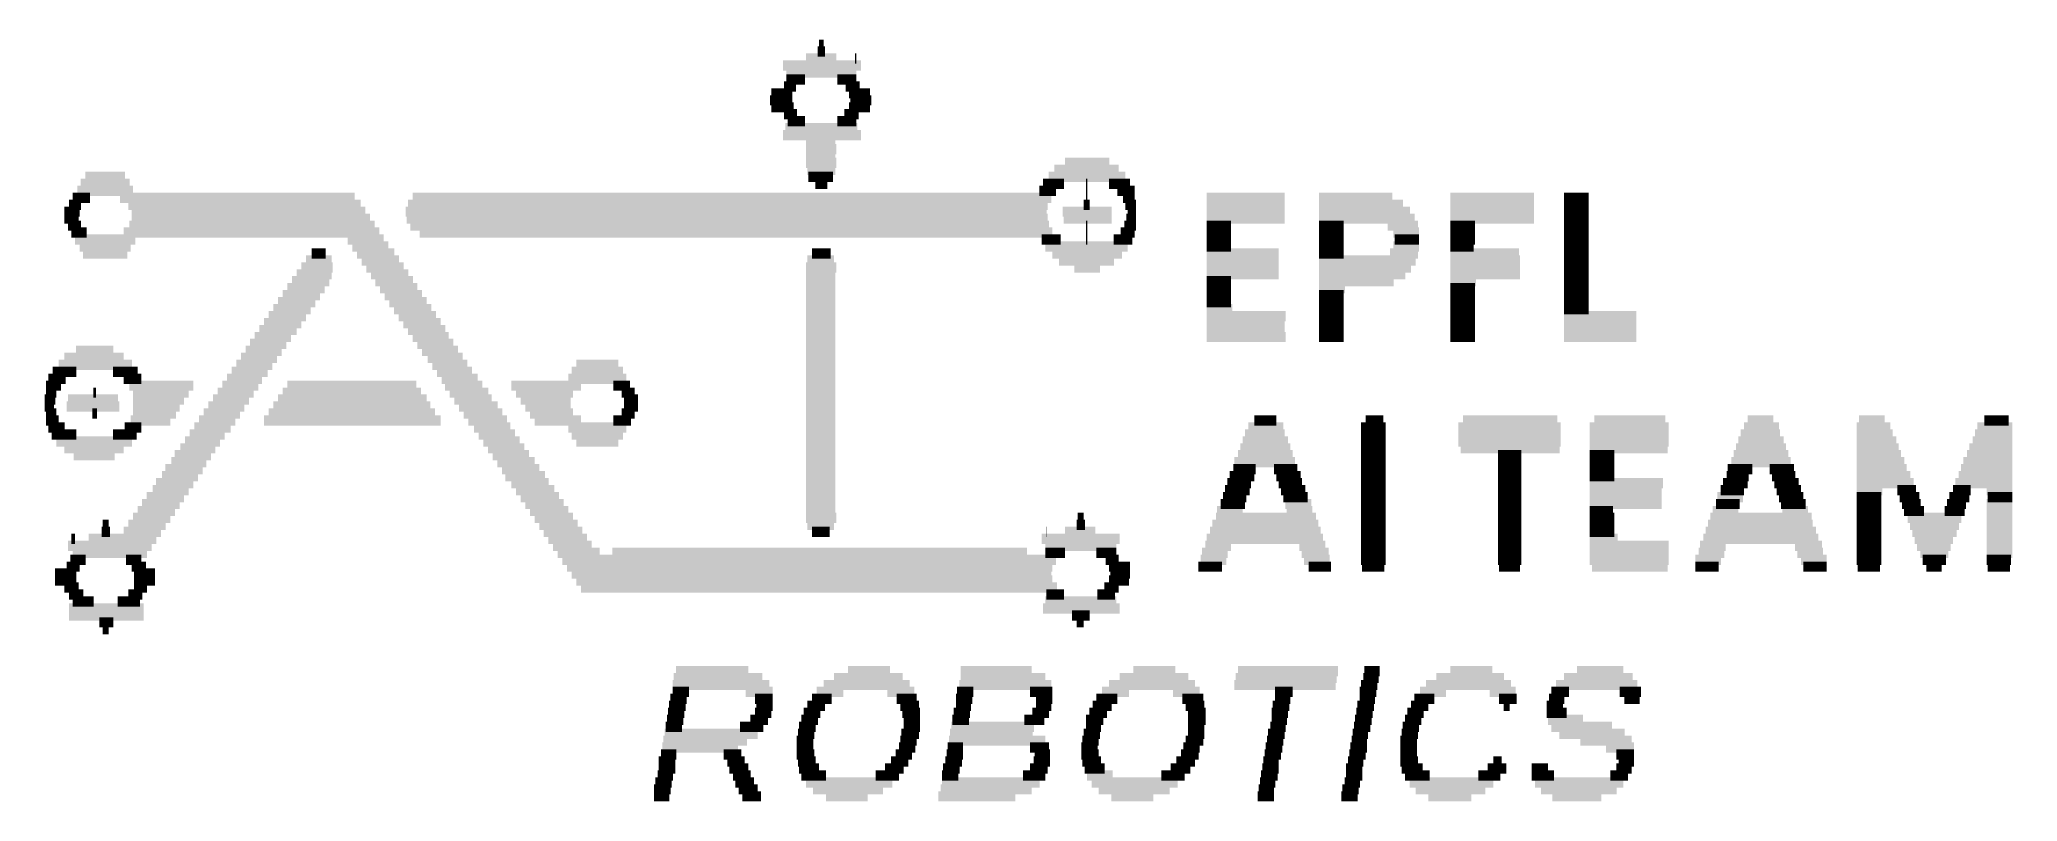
# Model space of a CAD drawing. Header units: millimetres. Extents: x 0.5 to 29.4, y 0.5 to 11.7.
import ezdxf

# ---------------------------------------------------------------- set-up
doc = ezdxf.new("R2010")
doc.units = ezdxf.units.MM
doc.layers.add('LOGO_RASTER', color=7, linetype='Continuous')

msp = doc.modelspace()

# ---------------------------------------------------------------- linework, layer by layer
at = {"layer": 'LOGO_RASTER', "const_width": 0.15}
for points in [[(11.919, 11.589), (11.989, 11.589)], [(11.393, 11.284), (12.532, 11.284)], [(11.461, 11.386), (11.463, 11.386)], [(11.732, 11.386), (12.176, 11.386)], [(11.902, 11.488), (12.006, 11.488)], [(12.445, 11.386), (12.465, 11.386)], [(11.41, 10.979), (11.582, 10.979)], [(11.444, 11.182), (12.465, 11.182)], [(11.444, 11.08), (11.718, 11.08)], [(12.19, 11.08), (12.465, 11.08)], [(12.309, 10.979), (12.515, 10.979)], [(11.206, 10.775), (11.531, 10.775)], [(11.223, 10.877), (11.531, 10.877)], [(11.223, 10.673), (11.548, 10.673)], [(12.36, 10.877), (12.668, 10.877)], [(12.36, 10.673), (12.668, 10.673)], [(12.377, 10.775), (12.685, 10.775)], [(11.41, 10.571), (11.599, 10.571)], [(11.427, 10.368), (12.482, 10.368)], [(11.461, 10.469), (11.718, 10.469)], [(12.19, 10.469), (12.465, 10.469)], [(12.292, 10.571), (12.499, 10.571)], [(11.393, 10.266), (12.532, 10.266)], [(11.462, 10.164), (11.462, 10.164)], [(11.732, 10.164), (12.159, 10.164)], [(11.732, 10.062), (12.176, 10.062)], [(12.455, 10.164), (12.455, 10.164)], [(11.732, 9.96), (12.159, 9.96)], [(11.732, 9.859), (12.176, 9.859)], [(11.749, 9.757), (12.159, 9.757)], [(15.363, 9.757), (16.299, 9.757)], [(15.516, 9.859), (16.164, 9.859)], [(1.127, 9.553), (1.842, 9.553)], [(1.195, 9.655), (1.775, 9.655)], [(11.766, 9.655), (12.125, 9.655)], [(11.868, 9.553), (12.04, 9.553)], [(15.194, 9.553), (15.502, 9.553)], [(15.279, 9.655), (16.401, 9.655)], [(15.822, 9.553), (15.841, 9.553)], [(16.161, 9.553), (16.469, 9.553)], [(0.957, 9.248), (1.13, 9.248)], [(1.008, 9.35), (1.265, 9.35)], [(1.076, 9.451), (1.893, 9.451)], [(1.704, 9.35), (5.134, 9.35)], [(1.823, 9.248), (5.219, 9.248)], [(5.912, 9.248), (15.264, 9.248)], [(5.98, 9.35), (15.315, 9.35)], [(15.143, 9.451), (15.383, 9.451)], [(15.788, 9.248), (15.875, 9.248)], [(15.822, 9.451), (15.841, 9.451)], [(15.822, 9.35), (15.841, 9.35)], [(16.28, 9.451), (16.537, 9.451)], [(16.365, 9.35), (16.537, 9.35)], [(16.399, 9.248), (16.554, 9.248)], [(17.586, 9.35), (18.726, 9.35)], [(17.586, 9.248), (18.726, 9.248)], [(19.232, 9.35), (20.304, 9.35)], [(19.232, 9.248), (20.457, 9.248)], [(21.15, 9.35), (22.374, 9.35)], [(21.15, 9.248), (22.374, 9.248)], [(22.813, 9.35), (23.172, 9.35)], [(22.813, 9.248), (23.172, 9.248)], [(0.889, 9.146), (1.113, 9.146)], [(0.889, 9.044), (1.096, 9.044)], [(0.94, 8.942), (1.13, 8.942)], [(1.84, 8.942), (5.423, 8.942)], [(1.874, 9.146), (5.287, 9.146)], [(1.874, 9.044), (5.355, 9.044)], [(5.878, 9.146), (15.247, 9.146)], [(5.895, 9.044), (15.264, 9.044)], [(5.946, 8.942), (15.281, 8.942)], [(15.482, 9.146), (16.198, 9.146)], [(15.499, 9.044), (16.198, 9.044)], [(15.822, 8.942), (15.841, 8.942)], [(16.382, 8.942), (16.554, 8.942)], [(16.415, 9.044), (16.554, 9.044)], [(16.432, 9.146), (16.554, 9.146)], [(17.586, 9.146), (18.726, 9.146)], [(17.586, 9.044), (18.726, 9.044)], [(17.586, 8.942), (17.945, 8.942)], [(19.232, 9.146), (20.558, 9.146)], [(19.232, 9.044), (20.626, 9.044)], [(19.232, 8.942), (19.591, 8.942)], [(20.233, 8.942), (20.677, 8.942)], [(21.15, 9.146), (22.374, 9.146)], [(21.15, 9.044), (22.374, 9.044)], [(21.15, 8.942), (21.509, 8.942)], [(22.813, 9.146), (23.172, 9.146)], [(22.813, 9.044), (23.172, 9.044)], [(22.813, 8.942), (23.172, 8.942)], [(0.991, 8.84), (1.215, 8.84)], [(1.042, 8.739), (1.927, 8.739)], [(1.11, 8.637), (1.859, 8.637)], [(1.755, 8.84), (5.491, 8.84)], [(5.03, 8.739), (5.558, 8.739)], [(5.098, 8.637), (5.626, 8.637)], [(6.082, 8.84), (15.332, 8.84)], [(11.963, 8.637), (11.963, 8.637)], [(15.177, 8.739), (15.451, 8.739)], [(15.228, 8.637), (16.435, 8.637)], [(15.822, 8.84), (15.841, 8.84)], [(15.822, 8.739), (15.841, 8.739)], [(16.229, 8.739), (16.503, 8.739)], [(16.331, 8.84), (16.537, 8.84)], [(17.586, 8.84), (17.945, 8.84)], [(17.586, 8.739), (17.945, 8.739)], [(17.586, 8.637), (17.945, 8.637)], [(19.232, 8.84), (19.591, 8.84)], [(19.232, 8.739), (19.591, 8.739)], [(19.232, 8.637), (19.591, 8.637)], [(20.318, 8.84), (20.694, 8.84)], [(20.318, 8.637), (20.694, 8.637)], [(20.335, 8.739), (20.694, 8.739)], [(21.15, 8.84), (21.509, 8.84)], [(21.15, 8.739), (21.509, 8.739)], [(21.15, 8.637), (21.492, 8.637)], [(22.813, 8.84), (23.172, 8.84)], [(22.813, 8.739), (23.172, 8.739)], [(22.813, 8.637), (23.172, 8.637)], [(1.161, 8.535), (1.808, 8.535)], [(4.351, 8.331), (4.812, 8.331)], [(4.419, 8.433), (4.795, 8.433)], [(4.504, 8.535), (4.71, 8.535)], [(5.165, 8.535), (5.711, 8.535)], [(5.233, 8.433), (5.779, 8.433)], [(5.301, 8.331), (5.847, 8.331)], [(11.732, 8.331), (12.176, 8.331)], [(11.749, 8.433), (12.142, 8.433)], [(11.817, 8.535), (12.091, 8.535)], [(15.33, 8.535), (16.35, 8.535)], [(15.431, 8.433), (16.232, 8.433)], [(15.652, 8.331), (16.028, 8.331)], [(17.586, 8.535), (18.641, 8.535)], [(17.586, 8.433), (18.641, 8.433)], [(17.586, 8.331), (18.641, 8.331)], [(19.232, 8.535), (19.591, 8.535)], [(19.232, 8.433), (20.643, 8.433)], [(19.232, 8.331), (20.575, 8.331)], [(20.267, 8.535), (20.677, 8.535)], [(21.15, 8.535), (22.154, 8.535)], [(21.15, 8.433), (22.17, 8.433)], [(21.15, 8.331), (22.17, 8.331)], [(22.813, 8.535), (23.172, 8.535)], [(22.813, 8.433), (23.172, 8.433)], [(22.813, 8.331), (23.172, 8.331)], [(4.147, 8.026), (4.693, 8.026)], [(4.215, 8.128), (4.761, 8.128)], [(4.283, 8.23), (4.795, 8.23)], [(5.369, 8.23), (5.915, 8.23)], [(5.437, 8.128), (5.983, 8.128)], [(5.505, 8.026), (6.051, 8.026)], [(11.732, 8.23), (12.159, 8.23)], [(11.732, 8.128), (12.159, 8.128)], [(11.732, 8.026), (12.159, 8.026)], [(17.586, 8.23), (18.641, 8.23)], [(17.586, 8.128), (17.945, 8.128)], [(17.586, 8.026), (17.945, 8.026)], [(19.232, 8.23), (20.491, 8.23)], [(19.232, 8.128), (20.321, 8.128)], [(19.232, 8.026), (19.608, 8.026)], [(21.15, 8.23), (22.17, 8.23)], [(21.15, 8.128), (21.526, 8.128)], [(21.15, 8.026), (21.509, 8.026)], [(22.813, 8.23), (23.172, 8.23)], [(22.813, 8.128), (23.172, 8.128)], [(22.813, 8.026), (23.172, 8.026)], [(4.012, 7.822), (4.557, 7.822)], [(4.08, 7.924), (4.625, 7.924)], [(5.573, 7.924), (6.118, 7.924)], [(5.641, 7.822), (6.186, 7.822)], [(11.732, 7.924), (12.159, 7.924)], [(11.732, 7.822), (12.159, 7.822)], [(17.586, 7.924), (17.945, 7.924)], [(17.586, 7.822), (17.945, 7.822)], [(19.232, 7.924), (19.591, 7.924)], [(19.232, 7.822), (19.591, 7.822)], [(21.15, 7.924), (21.509, 7.924)], [(21.15, 7.822), (21.509, 7.822)], [(22.813, 7.924), (23.172, 7.924)], [(22.813, 7.822), (23.172, 7.822)], [(3.808, 7.517), (4.354, 7.517)], [(3.876, 7.619), (4.422, 7.619)], [(3.944, 7.721), (4.489, 7.721)], [(5.708, 7.721), (6.254, 7.721)], [(5.776, 7.619), (6.322, 7.619)], [(5.844, 7.517), (6.39, 7.517)], [(11.732, 7.721), (12.159, 7.721)], [(11.732, 7.619), (12.159, 7.619)], [(11.732, 7.517), (12.159, 7.517)], [(17.586, 7.721), (17.962, 7.721)], [(17.586, 7.619), (18.743, 7.619)], [(17.586, 7.517), (18.726, 7.517)], [(19.232, 7.721), (19.591, 7.721)], [(19.232, 7.619), (19.591, 7.619)], [(19.232, 7.517), (19.591, 7.517)], [(21.15, 7.721), (21.509, 7.721)], [(21.15, 7.619), (21.509, 7.619)], [(21.15, 7.517), (21.509, 7.517)], [(22.813, 7.721), (23.172, 7.721)], [(22.813, 7.619), (23.867, 7.619)], [(22.813, 7.517), (23.867, 7.517)], [(3.604, 7.212), (4.133, 7.212)], [(3.672, 7.313), (4.201, 7.313)], [(3.74, 7.415), (4.286, 7.415)], [(5.912, 7.415), (6.458, 7.415)], [(5.98, 7.313), (6.509, 7.313)], [(6.048, 7.212), (6.577, 7.212)], [(11.732, 7.415), (12.159, 7.415)], [(11.732, 7.313), (12.159, 7.313)], [(11.732, 7.212), (12.159, 7.212)], [(17.586, 7.415), (18.726, 7.415)], [(17.586, 7.313), (18.743, 7.313)], [(19.232, 7.415), (19.591, 7.415)], [(19.232, 7.313), (19.591, 7.313)], [(21.15, 7.415), (21.509, 7.415)], [(21.15, 7.313), (21.509, 7.313)], [(22.813, 7.415), (23.867, 7.415)], [(22.813, 7.313), (23.867, 7.313)], [(0.805, 6.906), (1.876, 6.906)], [(0.889, 7.008), (1.758, 7.008)], [(1.059, 7.11), (1.605, 7.11)], [(3.401, 6.906), (3.93, 6.906)], [(3.469, 7.008), (3.997, 7.008)], [(3.537, 7.11), (4.065, 7.11)], [(6.116, 7.11), (6.644, 7.11)], [(6.201, 7.008), (6.712, 7.008)], [(6.268, 6.906), (6.78, 6.906)], [(8.373, 6.906), (8.986, 6.906)], [(11.732, 7.11), (12.159, 7.11)], [(11.732, 7.008), (12.159, 7.008)], [(11.732, 6.906), (12.159, 6.906)], [(0.618, 6.601), (0.841, 6.601)], [(0.652, 6.702), (0.909, 6.702)], [(0.72, 6.804), (1.062, 6.804)], [(1.331, 6.702), (1.333, 6.702)], [(1.331, 6.601), (1.333, 6.601)], [(1.383, 6.804), (1.383, 6.804)], [(1.602, 6.804), (1.961, 6.804)], [(1.755, 6.702), (2.012, 6.702)], [(1.84, 6.601), (2.776, 6.601)], [(3.197, 6.601), (3.726, 6.601)], [(3.265, 6.702), (3.777, 6.702)], [(3.333, 6.804), (3.862, 6.804)], [(4.147, 6.601), (6.034, 6.601)], [(6.336, 6.804), (6.848, 6.804)], [(6.404, 6.702), (6.933, 6.702)], [(6.455, 6.601), (7.001, 6.601)], [(7.422, 6.601), (8.443, 6.601)], [(8.254, 6.702), (9.105, 6.702)], [(8.305, 6.804), (9.054, 6.804)], [(8.915, 6.601), (9.156, 6.601)], [(11.732, 6.804), (12.159, 6.804)], [(11.732, 6.702), (12.159, 6.702)], [(11.732, 6.601), (12.159, 6.601)], [(0.601, 6.397), (0.756, 6.397)], [(0.601, 6.295), (0.739, 6.295)], [(0.618, 6.499), (0.773, 6.499)], [(0.923, 6.295), (1.69, 6.295)], [(0.94, 6.397), (1.673, 6.397)], [(1.314, 6.499), (1.35, 6.499)], [(1.891, 6.499), (2.708, 6.499)], [(1.891, 6.397), (2.64, 6.397)], [(1.891, 6.295), (2.572, 6.295)], [(2.994, 6.295), (3.522, 6.295)], [(3.061, 6.397), (3.59, 6.397)], [(3.129, 6.499), (3.658, 6.499)], [(3.944, 6.295), (6.237, 6.295)], [(4.012, 6.397), (6.186, 6.397)], [(4.08, 6.499), (6.101, 6.499)], [(6.523, 6.499), (7.086, 6.499)], [(6.591, 6.397), (7.137, 6.397)], [(6.659, 6.295), (7.221, 6.295)], [(7.49, 6.499), (8.324, 6.499)], [(7.558, 6.397), (8.29, 6.397)], [(7.626, 6.295), (8.29, 6.295)], [(9.034, 6.499), (9.224, 6.499)], [(9.068, 6.397), (9.275, 6.397)], [(9.068, 6.295), (9.275, 6.295)], [(11.732, 6.499), (12.159, 6.499)], [(11.732, 6.397), (12.159, 6.397)], [(11.732, 6.295), (12.159, 6.295)], [(0.618, 6.193), (0.773, 6.193)], [(0.618, 6.092), (0.807, 6.092)], [(1.297, 6.193), (1.367, 6.193)], [(1.331, 6.092), (1.333, 6.092)], [(1.857, 6.092), (2.436, 6.092)], [(1.891, 6.193), (2.521, 6.193)], [(2.858, 6.092), (3.387, 6.092)], [(2.926, 6.193), (3.454, 6.193)], [(3.808, 6.092), (6.39, 6.092)], [(3.876, 6.193), (6.305, 6.193)], [(6.727, 6.193), (7.289, 6.193)], [(6.794, 6.092), (7.357, 6.092)], [(7.694, 6.193), (8.324, 6.193)], [(7.762, 6.092), (8.443, 6.092)], [(8.915, 6.092), (9.173, 6.092)], [(9.034, 6.193), (9.224, 6.193)], [(11.732, 6.193), (12.159, 6.193)], [(11.732, 6.092), (12.159, 6.092)], [(18.282, 6.092), (18.607, 6.092)], [(19.911, 6.092), (20.168, 6.092)], [(21.336, 6.092), (22.713, 6.092)], [(23.254, 6.092), (24.292, 6.092)], [(25.494, 6.092), (25.87, 6.092)], [(27.123, 6.092), (27.499, 6.092)], [(28.955, 6.092), (29.314, 6.092)], [(0.652, 5.99), (0.892, 5.99)], [(0.703, 5.888), (1.062, 5.888)], [(0.771, 5.786), (1.876, 5.786)], [(1.331, 5.99), (1.333, 5.99)], [(1.357, 5.888), (1.357, 5.888)], [(1.602, 5.888), (1.944, 5.888)], [(1.772, 5.99), (2.012, 5.99)], [(2.654, 5.786), (3.166, 5.786)], [(2.722, 5.888), (3.234, 5.888)], [(2.79, 5.99), (3.319, 5.99)], [(6.879, 5.99), (7.408, 5.99)], [(6.947, 5.888), (7.476, 5.888)], [(7.015, 5.786), (7.544, 5.786)], [(8.254, 5.99), (9.105, 5.99)], [(8.305, 5.888), (9.054, 5.888)], [(8.373, 5.786), (8.986, 5.786)], [(11.732, 5.99), (12.159, 5.99)], [(11.732, 5.888), (12.159, 5.888)], [(11.732, 5.786), (12.159, 5.786)], [(18.112, 5.786), (18.777, 5.786)], [(18.146, 5.888), (18.726, 5.888)], [(18.197, 5.99), (18.709, 5.99)], [(19.843, 5.99), (20.202, 5.99)], [(19.843, 5.888), (20.202, 5.888)], [(19.843, 5.786), (20.202, 5.786)], [(21.268, 5.99), (22.764, 5.99)], [(21.268, 5.888), (22.764, 5.888)], [(21.268, 5.786), (22.764, 5.786)], [(23.186, 5.99), (24.342, 5.99)], [(23.186, 5.888), (24.342, 5.888)], [(23.186, 5.786), (24.342, 5.786)], [(25.358, 5.786), (26.022, 5.786)], [(25.392, 5.888), (25.971, 5.888)], [(25.443, 5.99), (25.954, 5.99)], [(27.089, 5.99), (27.583, 5.99)], [(27.089, 5.888), (27.617, 5.888)], [(27.089, 5.786), (27.668, 5.786)], [(28.785, 5.786), (29.365, 5.786)], [(28.819, 5.888), (29.365, 5.888)], [(28.853, 5.99), (29.365, 5.99)], [(0.889, 5.684), (1.758, 5.684)], [(1.025, 5.583), (1.622, 5.583)], [(2.451, 5.481), (2.962, 5.481)], [(2.501, 5.583), (3.03, 5.583)], [(2.586, 5.684), (3.098, 5.684)], [(7.083, 5.684), (7.612, 5.684)], [(7.151, 5.583), (7.68, 5.583)], [(7.219, 5.481), (7.764, 5.481)], [(11.732, 5.684), (12.159, 5.684)], [(11.732, 5.583), (12.159, 5.583)], [(11.732, 5.481), (12.159, 5.481)], [(17.994, 5.481), (18.879, 5.481)], [(18.044, 5.583), (18.845, 5.583)], [(18.078, 5.684), (18.811, 5.684)], [(19.843, 5.684), (20.202, 5.684)], [(19.843, 5.583), (20.202, 5.583)], [(19.843, 5.481), (20.202, 5.481)], [(21.302, 5.684), (22.747, 5.684)], [(21.845, 5.583), (22.187, 5.583)], [(21.845, 5.481), (22.187, 5.481)], [(23.186, 5.684), (24.325, 5.684)], [(23.186, 5.583), (23.545, 5.583)], [(23.186, 5.481), (23.545, 5.481)], [(25.256, 5.481), (26.124, 5.481)], [(25.29, 5.583), (26.09, 5.583)], [(25.324, 5.684), (26.056, 5.684)], [(27.089, 5.684), (27.702, 5.684)], [(27.089, 5.583), (27.736, 5.583)], [(27.089, 5.481), (27.787, 5.481)], [(28.65, 5.481), (29.365, 5.481)], [(28.701, 5.583), (29.365, 5.583)], [(28.735, 5.684), (29.365, 5.684)], [(2.23, 5.175), (2.776, 5.175)], [(2.315, 5.277), (2.844, 5.277)], [(2.366, 5.379), (2.911, 5.379)], [(7.287, 5.379), (7.832, 5.379)], [(7.337, 5.277), (7.917, 5.277)], [(7.422, 5.175), (7.968, 5.175)], [(11.732, 5.379), (12.159, 5.379)], [(11.732, 5.277), (12.159, 5.277)], [(11.732, 5.175), (12.159, 5.175)], [(17.892, 5.175), (18.234, 5.175)], [(17.926, 5.277), (18.285, 5.277)], [(17.977, 5.379), (18.302, 5.379)], [(18.57, 5.379), (18.913, 5.379)], [(18.604, 5.277), (18.963, 5.277)], [(18.638, 5.175), (18.98, 5.175)], [(19.843, 5.379), (20.202, 5.379)], [(19.843, 5.277), (20.202, 5.277)], [(19.843, 5.175), (20.202, 5.175)], [(21.845, 5.379), (22.187, 5.379)], [(21.845, 5.277), (22.187, 5.277)], [(21.845, 5.175), (22.187, 5.175)], [(23.186, 5.379), (23.545, 5.379)], [(23.186, 5.277), (23.545, 5.277)], [(23.186, 5.175), (24.258, 5.175)], [(25.137, 5.175), (25.496, 5.175)], [(25.188, 5.277), (25.513, 5.277)], [(25.205, 5.379), (25.564, 5.379)], [(25.816, 5.379), (26.175, 5.379)], [(25.85, 5.277), (26.192, 5.277)], [(25.884, 5.175), (26.243, 5.175)], [(27.089, 5.379), (27.821, 5.379)], [(27.089, 5.277), (27.872, 5.277)], [(27.089, 5.175), (27.923, 5.175)], [(28.531, 5.175), (29.365, 5.175)], [(28.582, 5.277), (29.365, 5.277)], [(28.616, 5.379), (29.365, 5.379)], [(2.026, 4.87), (2.572, 4.87)], [(2.094, 4.972), (2.64, 4.972)], [(2.179, 5.074), (2.708, 5.074)], [(7.49, 5.074), (8.053, 5.074)], [(7.558, 4.972), (8.121, 4.972)], [(7.626, 4.87), (8.189, 4.87)], [(11.732, 5.074), (12.159, 5.074)], [(11.732, 4.972), (12.159, 4.972)], [(11.732, 4.87), (12.159, 4.87)], [(17.79, 4.87), (18.149, 4.87)], [(17.824, 4.972), (18.166, 4.972)], [(17.858, 5.074), (18.217, 5.074)], [(18.672, 5.074), (19.031, 5.074)], [(18.706, 4.972), (19.065, 4.972)], [(18.74, 4.87), (19.116, 4.87)], [(19.843, 5.074), (20.202, 5.074)], [(19.843, 4.972), (20.202, 4.972)], [(19.843, 4.87), (20.202, 4.87)], [(21.845, 5.074), (22.187, 5.074)], [(21.845, 4.972), (22.187, 4.972)], [(21.845, 4.87), (22.187, 4.87)], [(23.186, 5.074), (24.241, 5.074)], [(23.186, 4.972), (24.241, 4.972)], [(23.186, 4.87), (24.241, 4.87)], [(25.035, 4.87), (25.377, 4.87)], [(25.052, 4.972), (25.428, 4.972)], [(25.103, 5.074), (25.445, 5.074)], [(25.918, 5.074), (26.277, 5.074)], [(25.952, 4.972), (26.311, 4.972)], [(25.986, 4.87), (26.345, 4.87)], [(27.089, 5.074), (27.465, 5.074)], [(27.089, 4.972), (27.448, 4.972)], [(27.089, 4.87), (27.448, 4.87)], [(27.682, 5.074), (27.957, 5.074)], [(27.716, 4.972), (28.008, 4.972)], [(27.75, 4.87), (28.025, 4.87)], [(28.412, 4.87), (28.686, 4.87)], [(28.446, 4.972), (28.737, 4.972)], [(28.497, 5.074), (28.754, 5.074)], [(28.989, 5.074), (29.365, 5.074)], [(28.989, 4.87), (29.365, 4.87)], [(29.006, 4.972), (29.365, 4.972)], [(1.449, 4.564), (1.537, 4.564)], [(1.823, 4.564), (2.368, 4.564)], [(1.891, 4.666), (2.436, 4.666)], [(1.958, 4.768), (2.504, 4.768)], [(7.694, 4.768), (8.256, 4.768)], [(7.762, 4.666), (8.324, 4.666)], [(7.83, 4.564), (8.392, 4.564)], [(11.732, 4.768), (12.159, 4.768)], [(11.732, 4.666), (12.176, 4.666)], [(11.749, 4.564), (12.142, 4.564)], [(15.686, 4.564), (15.807, 4.564)], [(15.703, 4.666), (15.79, 4.666)], [(17.671, 4.564), (19.218, 4.564)], [(17.722, 4.666), (19.184, 4.666)], [(17.739, 4.768), (18.115, 4.768)], [(18.757, 4.768), (19.133, 4.768)], [(19.843, 4.768), (20.202, 4.768)], [(19.843, 4.666), (20.202, 4.666)], [(19.843, 4.564), (20.202, 4.564)], [(21.845, 4.768), (22.187, 4.768)], [(21.845, 4.666), (22.187, 4.666)], [(21.845, 4.564), (22.187, 4.564)], [(23.186, 4.768), (23.528, 4.768)], [(23.186, 4.666), (23.545, 4.666)], [(23.186, 4.564), (23.545, 4.564)], [(24.917, 4.564), (26.446, 4.564)], [(24.951, 4.666), (26.43, 4.666)], [(24.985, 4.768), (25.361, 4.768)], [(26.003, 4.768), (26.379, 4.768)], [(27.089, 4.768), (27.448, 4.768)], [(27.089, 4.666), (27.448, 4.666)], [(27.089, 4.564), (27.448, 4.564)], [(27.784, 4.768), (28.075, 4.768)], [(27.835, 4.666), (28.618, 4.666)], [(27.869, 4.564), (28.585, 4.564)], [(28.378, 4.768), (28.669, 4.768)], [(28.989, 4.768), (29.365, 4.768)], [(28.989, 4.666), (29.365, 4.666)], [(28.989, 4.564), (29.365, 4.564)], [(0.991, 4.361), (1.045, 4.361)], [(1.246, 4.361), (2.233, 4.361)], [(1.432, 4.463), (1.554, 4.463)], [(1.755, 4.463), (2.301, 4.463)], [(7.897, 4.463), (8.46, 4.463)], [(7.965, 4.361), (8.528, 4.361)], [(11.817, 4.463), (12.074, 4.463)], [(15.177, 4.361), (16.316, 4.361)], [(15.245, 4.463), (15.247, 4.463)], [(15.516, 4.463), (15.96, 4.463)], [(16.246, 4.463), (16.249, 4.463)], [(17.586, 4.361), (19.286, 4.361)], [(17.637, 4.463), (19.252, 4.463)], [(19.843, 4.463), (20.202, 4.463)], [(19.843, 4.361), (20.202, 4.361)], [(21.845, 4.463), (22.187, 4.463)], [(21.845, 4.361), (22.187, 4.361)], [(23.186, 4.463), (23.545, 4.463)], [(23.186, 4.361), (23.596, 4.361)], [(24.849, 4.361), (26.531, 4.361)], [(24.883, 4.463), (26.497, 4.463)], [(27.089, 4.463), (27.448, 4.463)], [(27.089, 4.361), (27.448, 4.361)], [(27.903, 4.463), (28.551, 4.463)], [(27.937, 4.361), (28.5, 4.361)], [(28.989, 4.463), (29.365, 4.463)], [(28.989, 4.361), (29.365, 4.361)], [(0.94, 4.259), (2.165, 4.259)], [(0.974, 4.055), (1.198, 4.055)], [(1.008, 4.157), (2.097, 4.157)], [(1.789, 4.055), (2.012, 4.055)], [(8.033, 4.259), (8.596, 4.259)], [(8.101, 4.157), (8.715, 4.157)], [(8.169, 4.055), (15.383, 4.055)], [(8.899, 4.157), (14.959, 4.157)], [(15.228, 4.259), (16.265, 4.259)], [(15.228, 4.157), (15.519, 4.157)], [(15.974, 4.157), (16.265, 4.157)], [(16.11, 4.055), (16.299, 4.055)], [(17.501, 4.055), (17.877, 4.055)], [(17.518, 4.157), (17.894, 4.157)], [(17.569, 4.259), (17.945, 4.259)], [(18.944, 4.259), (19.32, 4.259)], [(18.978, 4.157), (19.371, 4.157)], [(19.012, 4.055), (19.388, 4.055)], [(19.843, 4.259), (20.202, 4.259)], [(19.843, 4.157), (20.202, 4.157)], [(19.843, 4.055), (20.202, 4.055)], [(21.845, 4.259), (22.187, 4.259)], [(21.845, 4.157), (22.187, 4.157)], [(21.845, 4.055), (22.187, 4.055)], [(23.186, 4.259), (24.342, 4.259)], [(23.186, 4.157), (24.342, 4.157)], [(23.186, 4.055), (24.342, 4.055)], [(24.73, 4.055), (25.106, 4.055)], [(24.781, 4.157), (25.157, 4.157)], [(24.798, 4.259), (25.174, 4.259)], [(26.189, 4.259), (26.582, 4.259)], [(26.223, 4.157), (26.599, 4.157)], [(26.274, 4.055), (26.65, 4.055)], [(27.089, 4.259), (27.448, 4.259)], [(27.089, 4.157), (27.448, 4.157)], [(27.089, 4.055), (27.448, 4.055)], [(27.971, 4.259), (28.466, 4.259)], [(28.022, 4.157), (28.432, 4.157)], [(28.056, 4.055), (28.398, 4.055)], [(28.989, 4.259), (29.365, 4.259)], [(28.989, 4.157), (29.365, 4.157)], [(28.989, 4.055), (29.348, 4.055)], [(0.754, 3.852), (1.062, 3.852)], [(0.754, 3.75), (1.062, 3.75)], [(0.923, 3.954), (1.113, 3.954)], [(1.874, 3.954), (2.08, 3.954)], [(1.908, 3.852), (2.216, 3.852)], [(1.908, 3.75), (2.216, 3.75)], [(8.237, 3.954), (15.332, 3.954)], [(8.305, 3.852), (15.315, 3.852)], [(8.373, 3.75), (15.332, 3.75)], [(16.161, 3.954), (16.469, 3.954)], [(16.161, 3.75), (16.452, 3.75)], [(16.178, 3.852), (16.469, 3.852)], [(17.468, 3.954), (17.81, 3.954)], [(19.08, 3.954), (19.405, 3.954)], [(19.86, 3.954), (20.185, 3.954)], [(21.862, 3.954), (22.17, 3.954)], [(23.22, 3.954), (24.325, 3.954)], [(24.73, 3.954), (25.072, 3.954)], [(26.308, 3.954), (26.65, 3.954)], [(27.106, 3.954), (27.431, 3.954)], [(28.107, 3.954), (28.33, 3.954)], [(29.006, 3.954), (29.331, 3.954)], [(0.889, 3.648), (1.096, 3.648)], [(0.957, 3.546), (1.164, 3.546)], [(1.008, 3.445), (1.316, 3.445)], [(1.67, 3.445), (1.995, 3.445)], [(1.823, 3.546), (2.029, 3.546)], [(1.908, 3.648), (2.097, 3.648)], [(8.44, 3.648), (15.4, 3.648)], [(15.228, 3.445), (16.265, 3.445)], [(15.245, 3.546), (15.502, 3.546)], [(15.991, 3.546), (16.249, 3.546)], [(16.093, 3.648), (16.299, 3.648)], [(0.957, 3.343), (2.046, 3.343)], [(0.957, 3.241), (2.046, 3.241)], [(0.993, 3.139), (0.993, 3.139)], [(1.399, 3.139), (1.605, 3.139)], [(1.994, 3.139), (1.994, 3.139)], [(15.194, 3.343), (16.316, 3.343)], [(15.246, 3.241), (15.246, 3.241)], [(15.618, 3.241), (15.875, 3.241)], [(15.686, 3.139), (15.79, 3.139)], [(16.247, 3.241), (16.247, 3.241)], [(1.449, 3.037), (1.537, 3.037)], [(9.798, 2.325), (11.09, 2.325)], [(9.832, 2.426), (10.887, 2.426)], [(12.139, 2.325), (13.143, 2.325)], [(12.343, 2.426), (12.957, 2.426)], [(13.989, 2.426), (15.027, 2.426)], [(13.989, 2.325), (15.23, 2.325)], [(16.314, 2.325), (17.318, 2.325)], [(16.517, 2.426), (17.131, 2.426)], [(18.011, 2.325), (19.489, 2.325)], [(18.044, 2.426), (19.506, 2.426)], [(19.877, 2.325), (20.1, 2.325)], [(19.894, 2.426), (20.117, 2.426)], [(20.946, 2.325), (21.933, 2.325)], [(21.15, 2.426), (21.763, 2.426)], [(22.813, 2.325), (23.816, 2.325)], [(22.999, 2.426), (23.681, 2.426)], [(9.747, 2.019), (9.987, 2.019)], [(9.781, 2.223), (11.192, 2.223)], [(9.781, 2.121), (10.021, 2.121)], [(10.85, 2.121), (11.243, 2.121)], [(10.986, 2.019), (11.243, 2.019)], [(11.817, 2.019), (12.108, 2.019)], [(11.885, 2.121), (12.278, 2.121)], [(11.987, 2.223), (13.245, 2.223)], [(12.92, 2.121), (13.313, 2.121)], [(13.056, 2.019), (13.347, 2.019)], [(13.921, 2.019), (14.161, 2.019)], [(13.938, 2.121), (14.178, 2.121)], [(13.972, 2.223), (15.315, 2.223)], [(15.007, 2.121), (15.332, 2.121)], [(15.092, 2.019), (15.332, 2.019)], [(15.974, 2.019), (16.282, 2.019)], [(16.059, 2.121), (16.452, 2.121)], [(16.161, 2.223), (17.419, 2.223)], [(17.094, 2.121), (17.487, 2.121)], [(17.23, 2.019), (17.538, 2.019)], [(17.994, 2.223), (19.473, 2.223)], [(18.587, 2.121), (18.845, 2.121)], [(18.587, 2.019), (18.811, 2.019)], [(19.826, 2.121), (20.066, 2.121)], [(19.826, 2.019), (20.049, 2.019)], [(19.843, 2.223), (20.083, 2.223)], [(20.624, 2.019), (20.915, 2.019)], [(20.708, 2.121), (21.085, 2.121)], [(20.793, 2.223), (22.035, 2.223)], [(21.727, 2.121), (22.103, 2.121)], [(21.862, 2.019), (22.12, 2.019)], [(22.592, 2.019), (22.815, 2.019)], [(22.626, 2.121), (22.883, 2.121)], [(22.694, 2.223), (23.884, 2.223)], [(23.627, 2.121), (23.935, 2.121)], [(23.695, 2.019), (23.918, 2.019)], [(9.696, 1.714), (9.936, 1.714)], [(9.713, 1.816), (9.953, 1.816)], [(9.73, 1.917), (9.97, 1.917)], [(10.918, 1.714), (11.175, 1.714)], [(10.986, 1.816), (11.226, 1.816)], [(11.003, 1.917), (11.243, 1.917)], [(11.664, 1.714), (11.905, 1.714)], [(11.698, 1.816), (11.939, 1.816)], [(11.749, 1.917), (12.006, 1.917)], [(13.107, 1.917), (13.381, 1.917)], [(13.141, 1.816), (13.398, 1.816)], [(13.158, 1.714), (13.398, 1.714)], [(13.87, 1.714), (14.111, 1.714)], [(13.887, 1.816), (14.127, 1.816)], [(13.921, 1.917), (14.144, 1.917)], [(14.922, 1.714), (15.213, 1.714)], [(15.041, 1.816), (15.281, 1.816)], [(15.092, 1.917), (15.315, 1.917)], [(15.822, 1.714), (16.079, 1.714)], [(15.873, 1.816), (16.13, 1.816)], [(15.923, 1.917), (16.198, 1.917)], [(17.281, 1.917), (17.555, 1.917)], [(17.315, 1.816), (17.572, 1.816)], [(17.315, 1.714), (17.572, 1.714)], [(18.537, 1.816), (18.777, 1.816)], [(18.537, 1.714), (18.76, 1.714)], [(18.554, 1.917), (18.794, 1.917)], [(19.758, 1.714), (19.999, 1.714)], [(19.775, 1.816), (20.015, 1.816)], [(19.792, 1.917), (20.032, 1.917)], [(20.488, 1.714), (20.728, 1.714)], [(20.522, 1.816), (20.762, 1.816)], [(20.573, 1.917), (20.83, 1.917)], [(21.93, 1.917), (22.018, 1.917)], [(22.558, 1.917), (22.798, 1.917)], [(22.558, 1.816), (22.849, 1.816)], [(22.575, 1.714), (23.087, 1.714)], [(9.645, 1.408), (10.87, 1.408)], [(9.662, 1.51), (11.022, 1.51)], [(9.679, 1.612), (9.919, 1.612)], [(10.765, 1.612), (11.107, 1.612)], [(11.596, 1.408), (11.837, 1.408)], [(11.613, 1.51), (11.854, 1.51)], [(11.63, 1.612), (11.871, 1.612)], [(13.107, 1.408), (13.347, 1.408)], [(13.124, 1.51), (13.381, 1.51)], [(13.158, 1.612), (13.398, 1.612)], [(13.819, 1.408), (15.23, 1.408)], [(13.836, 1.51), (15.044, 1.51)], [(13.853, 1.612), (15.061, 1.612)], [(15.771, 1.408), (16.011, 1.408)], [(15.788, 1.51), (16.028, 1.51)], [(15.822, 1.612), (16.045, 1.612)], [(17.281, 1.408), (17.538, 1.408)], [(17.315, 1.612), (17.555, 1.612)], [(17.315, 1.51), (17.555, 1.51)], [(18.469, 1.408), (18.709, 1.408)], [(18.486, 1.51), (18.726, 1.51)], [(18.52, 1.612), (18.743, 1.612)], [(19.707, 1.408), (19.931, 1.408)], [(19.724, 1.51), (19.948, 1.51)], [(19.741, 1.612), (19.982, 1.612)], [(20.42, 1.408), (20.66, 1.408)], [(20.437, 1.51), (20.677, 1.51)], [(20.454, 1.612), (20.694, 1.612)], [(22.626, 1.612), (23.511, 1.612)], [(22.745, 1.51), (23.698, 1.51)], [(23.05, 1.408), (23.799, 1.408)], [(9.577, 1.103), (9.818, 1.103)], [(9.611, 1.205), (9.835, 1.205)], [(9.628, 1.307), (10.734, 1.307)], [(10.527, 1.205), (10.785, 1.205)], [(10.578, 1.103), (10.836, 1.103)], [(11.596, 1.307), (11.837, 1.307)], [(11.596, 1.205), (11.854, 1.205)], [(11.613, 1.103), (11.871, 1.103)], [(12.971, 1.103), (13.228, 1.103)], [(13.039, 1.205), (13.279, 1.205)], [(13.09, 1.307), (13.33, 1.307)], [(13.768, 1.103), (14.009, 1.103)], [(13.785, 1.205), (14.026, 1.205)], [(13.802, 1.307), (14.026, 1.307)], [(15.007, 1.307), (15.281, 1.307)], [(15.058, 1.103), (15.298, 1.103)], [(15.075, 1.205), (15.298, 1.205)], [(15.754, 1.307), (15.994, 1.307)], [(15.754, 1.205), (16.011, 1.205)], [(15.771, 1.103), (16.045, 1.103)], [(17.145, 1.103), (17.419, 1.103)], [(17.213, 1.205), (17.47, 1.205)], [(17.247, 1.307), (17.487, 1.307)], [(18.418, 1.103), (18.641, 1.103)], [(18.435, 1.205), (18.675, 1.205)], [(18.452, 1.307), (18.692, 1.307)], [(19.656, 1.103), (19.88, 1.103)], [(19.673, 1.205), (19.914, 1.205)], [(19.69, 1.307), (19.931, 1.307)], [(20.42, 1.307), (20.66, 1.307)], [(20.42, 1.205), (20.66, 1.205)], [(20.42, 1.103), (20.677, 1.103)], [(21.777, 1.103), (21.899, 1.103)], [(23.423, 1.307), (23.833, 1.307)], [(23.576, 1.205), (23.833, 1.205)], [(23.61, 1.103), (23.833, 1.103)], [(9.526, 0.798), (9.767, 0.798)], [(9.56, 0.899), (9.784, 0.899)], [(9.577, 1.001), (9.818, 1.001)], [(10.612, 1.001), (10.887, 1.001)], [(10.663, 0.899), (10.92, 0.899)], [(10.697, 0.798), (10.971, 0.798)], [(11.63, 1.001), (11.922, 1.001)], [(11.664, 0.899), (12.023, 0.899)], [(11.732, 0.798), (12.991, 0.798)], [(12.75, 0.899), (13.092, 0.899)], [(12.886, 1.001), (13.16, 1.001)], [(13.718, 0.899), (13.958, 0.899)], [(13.718, 0.798), (15.146, 0.798)], [(13.735, 1.001), (13.975, 1.001)], [(14.905, 0.899), (15.23, 0.899)], [(15.007, 1.001), (15.264, 1.001)], [(15.805, 1.001), (16.096, 1.001)], [(15.839, 0.899), (16.215, 0.899)], [(15.906, 0.798), (17.165, 0.798)], [(16.925, 0.899), (17.267, 0.899)], [(17.06, 1.001), (17.351, 1.001)], [(18.367, 0.798), (18.59, 0.798)], [(18.384, 0.899), (18.624, 0.899)], [(18.401, 1.001), (18.641, 1.001)], [(19.606, 0.798), (19.829, 0.798)], [(19.623, 1.001), (19.863, 1.001)], [(19.623, 0.899), (19.863, 0.899)], [(20.437, 1.001), (20.745, 1.001)], [(20.488, 0.899), (20.847, 0.899)], [(20.556, 0.798), (21.78, 0.798)], [(21.557, 0.899), (21.882, 0.899)], [(21.693, 1.001), (21.967, 1.001)], [(22.337, 1.001), (22.578, 1.001)], [(22.337, 0.899), (22.663, 0.899)], [(22.388, 0.798), (23.681, 0.798)], [(23.491, 0.899), (23.749, 0.899)], [(23.576, 1.001), (23.799, 1.001)], [(9.509, 0.696), (9.75, 0.696)], [(9.509, 0.594), (9.733, 0.594)], [(10.748, 0.696), (11.022, 0.696)], [(10.799, 0.594), (11.073, 0.594)], [(11.834, 0.696), (12.855, 0.696)], [(12.021, 0.594), (12.634, 0.594)], [(13.667, 0.594), (14.789, 0.594)], [(13.701, 0.696), (15.027, 0.696)], [(16.008, 0.696), (17.046, 0.696)], [(16.195, 0.594), (16.808, 0.594)], [(18.333, 0.594), (18.573, 0.594)], [(18.35, 0.696), (18.573, 0.696)], [(19.555, 0.594), (19.795, 0.594)], [(19.572, 0.696), (19.812, 0.696)], [(20.641, 0.696), (21.661, 0.696)], [(20.827, 0.594), (21.458, 0.594)], [(22.473, 0.696), (23.579, 0.696)], [(22.643, 0.594), (23.358, 0.594)]]:
    msp.add_lwpolyline(points, dxfattribs=at)

doc.saveas('drawing.dxf')
